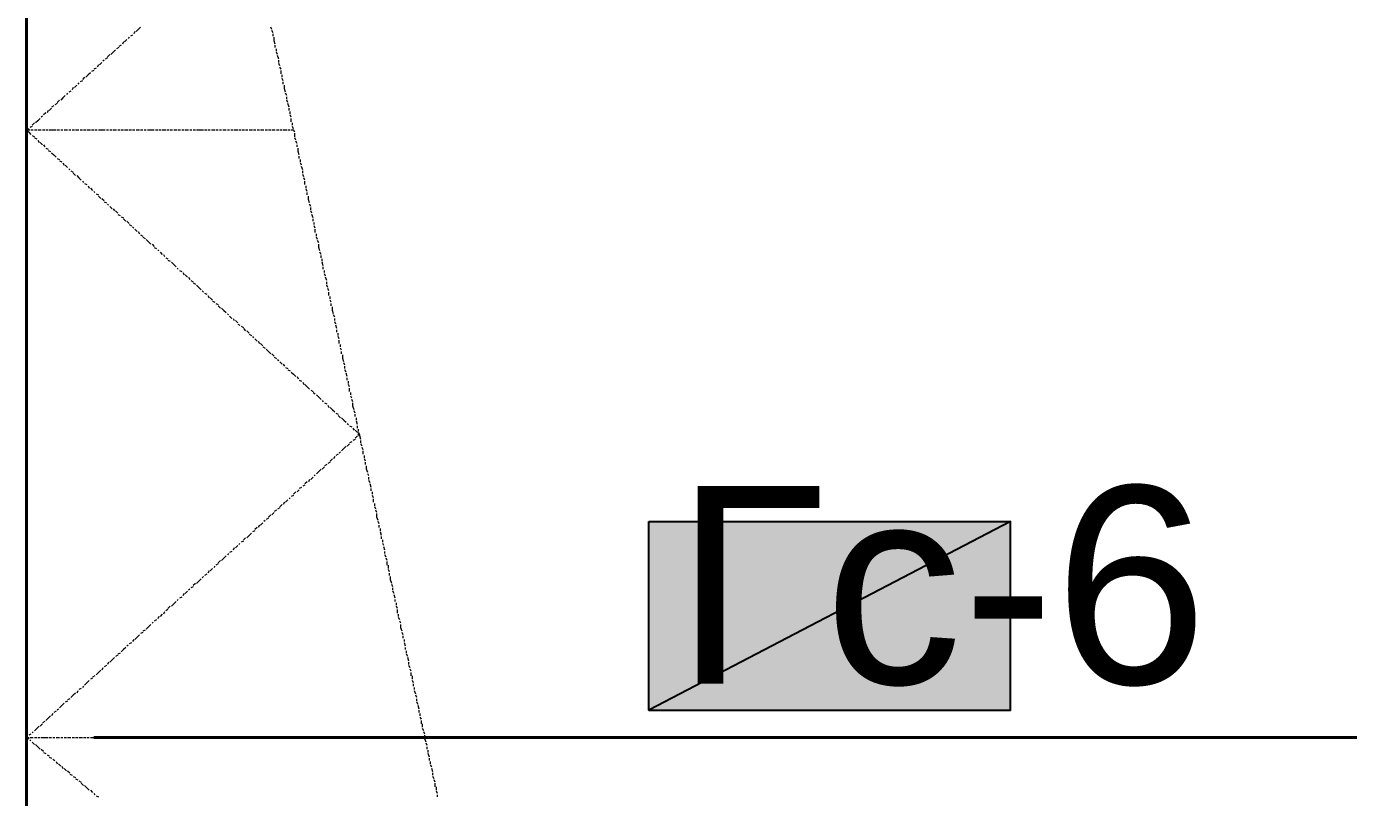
# Model space of a CAD drawing. Extents: x 0 to 604, y 0 to 420.
# Drawn here: x 79.23 to 103.74, y 239.7 to 253.99 of the extents above; entities that cross this region are included whole.
import ezdxf

# ---------------------------------------------------------------- set-up
doc = ezdxf.new("R2010")
doc.units = 0
doc.styles.add('TEYPDFCAD_TEXT', font='arial.ttf')

msp = doc.modelspace()

# ---------------------------------------------------------------- hatches: boundary and pattern name
at = {"true_color": 0xffffff}
h = msp.add_hatch(color=0, dxfattribs=at)
h.paths.add_polyline_path([(90.763, 244.814), (97.472, 244.814), (90.763, 241.321)])
h.paths.add_polyline_path([(97.472, 244.814), (90.763, 241.321), (97.472, 241.321)])

# ---------------------------------------------------------------- linework, layer by layer
at = {"lineweight": 25}
for p, q in [((79.227, 263.313), (79.227, 249.915)), ((79.227, 248.412), (79.227, 247.417)), ((79.227, 245.914), (79.227, 225.912))]:
    msp.add_line(p, q, dxfattribs=at)
at = {"color": 7, "lineweight": 40}
for p, q in [((79.227, 262.065), (79.227, 174.561)), ((107.992, 240.813), (80.476, 240.813))]:
    msp.add_line(p, q, dxfattribs=at)
at = {"color": 7, "lineweight": 5}
for p, q in [((79.227, 253.936), (79.227, 253.979)), ((81.301, 253.936), (81.259, 253.894)), ((81.343, 253.979), (81.301, 253.936)), ((83.778, 253.936), (83.756, 253.979)), ((79.227, 253.852), (79.227, 253.915)), ((79.227, 253.788), (79.227, 253.831)), ((79.227, 253.725), (79.227, 253.767)), ((79.227, 253.64), (79.227, 253.704)), ((81.026, 253.704), (81.005, 253.661)), ((81.089, 253.746), (81.047, 253.704)), ((81.132, 253.788), (81.111, 253.767)), ((81.195, 253.831), (81.153, 253.81)), ((81.238, 253.894), (81.216, 253.852)), ((83.799, 253.873), (83.778, 253.915)), ((83.799, 253.81), (83.799, 253.852)), ((83.82, 253.725), (83.82, 253.788)), ((83.841, 253.661), (83.82, 253.725)), ((79.227, 253.577), (79.227, 253.619)), ((79.227, 253.513), (79.227, 253.555)), ((79.227, 253.45), (79.227, 253.492)), ((80.772, 253.471), (80.73, 253.429)), ((80.835, 253.513), (80.793, 253.471)), ((80.878, 253.555), (80.835, 253.513)), ((80.941, 253.598), (80.899, 253.577)), ((80.984, 253.64), (80.941, 253.619)), ((83.841, 253.598), (83.841, 253.64)), ((83.862, 253.534), (83.862, 253.577)), ((83.883, 253.471), (83.862, 253.513)), ((83.905, 253.386), (83.883, 253.45)), ((79.227, 253.365), (79.227, 253.429)), ((79.227, 253.302), (79.227, 253.344)), ((79.227, 253.238), (79.227, 253.28)), ((79.227, 253.153), (79.227, 253.217)), ((80.518, 253.217), (80.476, 253.196)), ((80.56, 253.28), (80.539, 253.238)), ((80.624, 253.323), (80.581, 253.28)), ((80.666, 253.365), (80.645, 253.344)), ((80.73, 253.407), (80.687, 253.386)), ((83.905, 253.323), (83.905, 253.365)), ((83.926, 253.259), (83.905, 253.302)), ((83.947, 253.196), (83.926, 253.238)), ((79.227, 253.09), (79.227, 253.132)), ((79.227, 253.026), (79.227, 253.069)), ((79.227, 252.942), (79.227, 253.005)), ((80.264, 252.984), (80.222, 252.963)), ((80.306, 253.048), (80.264, 253.005)), ((80.37, 253.09), (80.327, 253.048)), ((80.412, 253.132), (80.37, 253.09)), ((80.476, 253.174), (80.433, 253.153)), ((83.947, 253.111), (83.947, 253.174)), ((83.968, 253.048), (83.968, 253.09)), ((83.989, 252.984), (83.968, 253.026)), ((83.989, 252.92), (83.989, 252.963)), ((79.227, 252.878), (79.227, 252.92)), ((79.227, 252.815), (79.227, 252.857)), ((79.227, 252.73), (79.227, 252.793)), ((79.227, 252.667), (79.227, 252.709)), ((79.947, 252.709), (79.904, 252.667)), ((79.989, 252.751), (79.968, 252.73)), ((80.052, 252.793), (80.01, 252.772)), ((80.095, 252.857), (80.073, 252.815)), ((80.158, 252.899), (80.116, 252.857)), ((80.2, 252.942), (80.179, 252.92)), ((84.01, 252.836), (84.01, 252.899)), ((84.032, 252.772), (84.01, 252.836)), ((84.053, 252.709), (84.032, 252.751)), ((79.227, 252.603), (79.227, 252.645)), ((79.227, 252.54), (79.227, 252.582)), ((79.227, 252.455), (79.227, 252.518)), ((79.692, 252.476), (79.65, 252.434)), ((79.735, 252.518), (79.692, 252.497)), ((79.798, 252.561), (79.756, 252.54)), ((79.841, 252.624), (79.798, 252.582)), ((79.904, 252.667), (79.862, 252.624)), ((84.053, 252.645), (84.053, 252.688)), ((84.074, 252.582), (84.053, 252.624)), ((84.095, 252.497), (84.074, 252.561)), ((84.095, 252.434), (84.095, 252.476)), ((79.227, 252.391), (79.227, 252.434)), ((79.227, 252.328), (79.227, 252.37)), ((79.227, 252.243), (79.227, 252.307)), ((79.227, 252.18), (79.227, 252.222)), ((79.438, 252.243), (79.396, 252.201)), ((79.481, 252.286), (79.438, 252.243)), ((79.523, 252.328), (79.502, 252.307)), ((79.587, 252.391), (79.544, 252.349)), ((79.629, 252.434), (79.608, 252.391)), ((84.116, 252.37), (84.116, 252.412)), ((84.137, 252.307), (84.116, 252.349)), ((84.137, 252.222), (84.137, 252.286)), ((79.227, 252.116), (79.227, 252.159)), ((79.269, 252.095), (79.227, 252.074)), ((79.227, 252.031), (79.227, 252.095)), ((79.227, 252.074), (79.29, 252.074)), ((79.227, 252.074), (79.269, 252.031)), ((79.227, 251.968), (79.227, 252.01)), ((79.269, 252.031), (79.311, 251.989)), ((79.333, 252.137), (79.29, 252.116)), ((79.311, 252.074), (79.354, 252.074)), ((79.375, 252.201), (79.333, 252.159)), ((79.375, 252.074), (79.417, 252.074)), ((79.438, 252.074), (79.502, 252.074)), ((79.523, 252.074), (79.565, 252.074)), ((79.587, 252.074), (79.629, 252.074)), ((79.65, 252.074), (79.714, 252.074)), ((79.714, 252.074), (79.777, 252.074)), ((79.798, 252.074), (79.841, 252.074)), ((79.862, 252.074), (79.904, 252.074)), ((79.925, 252.074), (79.989, 252.074)), ((80.01, 252.074), (80.052, 252.074)), ((80.073, 252.074), (80.116, 252.074)), ((80.137, 252.074), (80.2, 252.074)), ((80.222, 252.074), (80.264, 252.074)), ((80.285, 252.074), (80.327, 252.074)), ((80.349, 252.074), (80.412, 252.074)), ((80.433, 252.074), (80.476, 252.074)), ((80.497, 252.074), (80.539, 252.074)), ((80.56, 252.074), (80.624, 252.074)), ((80.624, 252.074), (80.687, 252.074)), ((80.708, 252.074), (80.751, 252.074)), ((80.772, 252.074), (80.814, 252.074)), ((80.835, 252.074), (80.899, 252.074)), ((80.92, 252.074), (80.962, 252.074)), ((80.984, 252.074), (81.026, 252.074)), ((81.047, 252.074), (81.111, 252.074)), ((81.132, 252.074), (81.174, 252.074)), ((81.195, 252.074), (81.238, 252.074)), ((81.259, 252.074), (81.322, 252.074)), ((81.343, 252.074), (81.386, 252.074)), ((81.407, 252.074), (81.449, 252.074)), ((81.47, 252.074), (81.534, 252.074)), ((81.534, 252.074), (81.597, 252.074)), ((81.619, 252.074), (81.661, 252.074)), ((81.682, 252.074), (81.724, 252.074)), ((81.746, 252.074), (81.809, 252.074)), ((81.83, 252.074), (81.873, 252.074)), ((81.894, 252.074), (81.936, 252.074)), ((81.957, 252.074), (82.021, 252.074)), ((82.042, 252.074), (82.084, 252.074)), ((82.105, 252.074), (82.148, 252.074)), ((82.169, 252.074), (82.232, 252.074)), ((82.254, 252.074), (82.296, 252.074)), ((82.317, 252.074), (82.359, 252.074)), ((82.381, 252.074), (82.444, 252.074)), ((82.444, 252.074), (82.508, 252.074)), ((82.529, 252.074), (82.571, 252.074)), ((82.592, 252.074), (82.635, 252.074)), ((82.656, 252.074), (82.719, 252.074)), ((82.74, 252.074), (82.783, 252.074)), ((82.804, 252.074), (82.846, 252.074)), ((82.867, 252.074), (82.931, 252.074)), ((82.952, 252.074), (82.994, 252.074)), ((83.016, 252.074), (83.058, 252.074)), ((83.079, 252.074), (83.143, 252.074)), ((83.164, 252.074), (83.206, 252.074)), ((83.227, 252.074), (83.27, 252.074)), ((83.291, 252.074), (83.333, 252.074)), ((83.354, 252.074), (83.418, 252.074)), ((83.439, 252.074), (83.481, 252.074)), ((83.502, 252.074), (83.545, 252.074)), ((83.566, 252.074), (83.629, 252.074)), ((83.651, 252.074), (83.693, 252.074)), ((83.714, 252.074), (83.756, 252.074)), ((83.778, 252.074), (83.841, 252.074)), ((83.862, 252.074), (83.905, 252.074)), ((83.926, 252.074), (83.968, 252.074)), ((83.989, 252.074), (84.053, 252.074)), ((84.074, 252.074), (84.116, 252.074)), ((84.137, 252.074), (84.18, 252.074)), ((84.159, 252.159), (84.159, 252.201)), ((84.18, 252.095), (84.159, 252.137)), ((84.201, 252.031), (84.18, 252.074)), ((84.201, 251.947), (84.201, 252.01)), ((79.227, 251.905), (79.227, 251.947)), ((79.227, 251.82), (79.227, 251.883)), ((79.227, 251.756), (79.227, 251.799)), ((79.227, 251.693), (79.227, 251.735)), ((79.333, 251.968), (79.375, 251.947)), ((79.375, 251.926), (79.417, 251.905)), ((79.438, 251.883), (79.46, 251.841)), ((79.481, 251.841), (79.523, 251.799)), ((79.544, 251.799), (79.565, 251.756)), ((79.587, 251.735), (79.629, 251.714)), ((84.222, 251.883), (84.201, 251.926)), ((84.243, 251.82), (84.222, 251.862)), ((84.243, 251.756), (84.243, 251.799)), ((84.264, 251.672), (84.264, 251.735)), ((79.227, 251.629), (79.227, 251.672)), ((79.227, 251.545), (79.227, 251.608)), ((79.227, 251.481), (79.227, 251.524)), ((79.629, 251.693), (79.671, 251.672)), ((79.692, 251.65), (79.735, 251.608)), ((79.735, 251.608), (79.777, 251.566)), ((79.798, 251.545), (79.841, 251.524)), ((79.841, 251.502), (79.883, 251.481)), ((84.286, 251.608), (84.264, 251.672)), ((84.286, 251.545), (84.286, 251.587)), ((84.307, 251.481), (84.307, 251.524)), ((79.227, 251.418), (79.227, 251.46)), ((79.227, 251.333), (79.227, 251.397)), ((79.227, 251.269), (79.227, 251.312)), ((79.227, 251.206), (79.227, 251.248)), ((79.904, 251.46), (79.925, 251.418)), ((79.947, 251.418), (79.989, 251.375)), ((80.01, 251.354), (80.031, 251.333)), ((80.052, 251.312), (80.095, 251.291)), ((80.095, 251.269), (80.137, 251.227)), ((84.328, 251.418), (84.307, 251.46)), ((84.349, 251.333), (84.328, 251.397)), ((84.349, 251.269), (84.349, 251.312)), ((84.37, 251.206), (84.349, 251.248)), ((79.227, 251.121), (79.227, 251.185)), ((79.227, 251.058), (79.227, 251.1)), ((79.227, 250.994), (79.227, 251.037)), ((80.158, 251.227), (80.2, 251.185)), ((80.2, 251.185), (80.243, 251.143)), ((80.264, 251.121), (80.285, 251.1)), ((80.306, 251.079), (80.349, 251.058)), ((80.37, 251.037), (80.391, 250.994)), ((80.412, 250.994), (80.454, 250.952)), ((84.391, 251.143), (84.37, 251.185)), ((84.391, 251.058), (84.391, 251.121)), ((84.413, 250.994), (84.413, 251.037)), ((79.227, 250.91), (79.227, 250.973)), ((79.227, 250.846), (79.227, 250.888)), ((79.227, 250.783), (79.227, 250.825)), ((79.227, 250.719), (79.227, 250.762)), ((80.476, 250.931), (80.497, 250.91)), ((80.518, 250.888), (80.56, 250.867)), ((80.56, 250.846), (80.603, 250.804)), ((80.624, 250.804), (80.666, 250.762)), ((84.434, 250.931), (84.413, 250.973)), ((84.434, 250.867), (84.434, 250.91)), ((84.455, 250.783), (84.455, 250.846)), ((84.476, 250.719), (84.455, 250.783)), ((79.227, 250.634), (79.227, 250.698)), ((79.227, 250.571), (79.227, 250.613)), ((79.227, 250.507), (79.227, 250.55)), ((80.666, 250.74), (80.708, 250.719)), ((80.73, 250.698), (80.751, 250.677)), ((80.772, 250.656), (80.814, 250.613)), ((80.835, 250.613), (80.857, 250.571)), ((80.878, 250.571), (80.92, 250.529)), ((80.92, 250.507), (80.962, 250.486)), ((84.497, 250.656), (84.476, 250.698)), ((84.497, 250.592), (84.497, 250.634)), ((84.518, 250.529), (84.497, 250.571)), ((84.54, 250.444), (84.518, 250.507)), ((79.227, 250.423), (79.227, 250.486)), ((79.227, 250.359), (79.227, 250.402)), ((79.227, 250.296), (79.227, 250.338)), ((79.227, 250.211), (79.227, 250.275)), ((80.984, 250.465), (81.026, 250.444)), ((81.026, 250.423), (81.068, 250.381)), ((81.089, 250.381), (81.132, 250.338)), ((81.132, 250.317), (81.174, 250.296)), ((81.195, 250.275), (81.216, 250.254)), ((84.54, 250.381), (84.54, 250.423)), ((84.561, 250.317), (84.561, 250.359)), ((84.582, 250.254), (84.561, 250.296)), ((79.227, 250.148), (79.227, 250.19)), ((79.227, 250.084), (79.227, 250.126)), ((79.227, 250), (79.227, 250.063)), ((81.238, 250.232), (81.28, 250.19)), ((81.301, 250.19), (81.322, 250.148)), ((81.343, 250.126), (81.386, 250.105)), ((81.386, 250.084), (81.428, 250.063)), ((81.449, 250.042), (81.492, 250)), ((84.582, 250.169), (84.582, 250.232)), ((84.603, 250.105), (84.603, 250.148)), ((84.624, 250.042), (84.603, 250.084)), ((84.645, 249.978), (84.624, 250.021)), ((79.227, 249.936), (79.227, 249.978)), ((79.227, 249.873), (79.227, 249.915)), ((79.227, 249.809), (79.227, 249.851)), ((79.227, 249.724), (79.227, 249.788)), ((81.492, 250), (81.534, 249.957)), ((81.555, 249.957), (81.597, 249.915)), ((81.597, 249.894), (81.64, 249.873)), ((81.661, 249.851), (81.682, 249.83)), ((81.703, 249.809), (81.746, 249.767)), ((84.645, 249.894), (84.645, 249.957)), ((84.667, 249.83), (84.645, 249.894)), ((84.688, 249.767), (84.667, 249.809)), ((79.227, 249.661), (79.227, 249.703)), ((79.227, 249.597), (79.227, 249.64)), ((79.227, 249.513), (79.227, 249.576)), ((81.767, 249.767), (81.788, 249.724)), ((81.809, 249.703), (81.851, 249.682)), ((81.851, 249.661), (81.894, 249.64)), ((81.915, 249.619), (81.957, 249.576)), ((81.957, 249.576), (82, 249.534)), ((84.688, 249.703), (84.688, 249.745)), ((84.709, 249.64), (84.709, 249.682)), ((84.73, 249.555), (84.709, 249.619)), ((84.73, 249.492), (84.73, 249.534)), ((79.227, 249.449), (79.227, 249.492)), ((79.227, 249.386), (79.227, 249.428)), ((79.227, 249.301), (79.227, 249.364)), ((79.227, 249.238), (79.227, 249.28)), ((82.021, 249.513), (82.042, 249.492)), ((82.063, 249.47), (82.105, 249.449)), ((82.127, 249.428), (82.148, 249.386)), ((82.169, 249.386), (82.211, 249.343)), ((82.232, 249.343), (82.254, 249.301)), ((82.275, 249.28), (82.317, 249.259)), ((84.751, 249.428), (84.751, 249.47)), ((84.772, 249.364), (84.751, 249.407)), ((84.794, 249.28), (84.772, 249.343)), ((79.227, 249.174), (79.227, 249.216)), ((79.227, 249.089), (79.227, 249.153)), ((79.227, 249.026), (79.227, 249.089)), ((82.317, 249.238), (82.359, 249.216)), ((82.381, 249.195), (82.423, 249.153)), ((82.423, 249.153), (82.465, 249.111)), ((82.486, 249.089), (82.508, 249.068)), ((82.529, 249.047), (82.571, 249.026)), ((84.794, 249.216), (84.794, 249.259)), ((84.815, 249.153), (84.794, 249.195)), ((84.836, 249.089), (84.815, 249.132)), ((84.836, 249.005), (84.836, 249.068)), ((79.227, 248.962), (79.227, 249.005)), ((79.227, 248.899), (79.227, 248.941)), ((79.227, 248.814), (79.227, 248.878)), ((79.227, 248.751), (79.227, 248.793)), ((82.592, 249.005), (82.613, 248.962)), ((82.635, 248.962), (82.677, 248.92)), ((82.677, 248.899), (82.719, 248.878)), ((82.74, 248.857), (82.783, 248.835)), ((82.783, 248.814), (82.825, 248.772)), ((84.857, 248.941), (84.857, 248.983)), ((84.878, 248.878), (84.857, 248.92)), ((84.878, 248.814), (84.878, 248.857)), ((84.899, 248.729), (84.899, 248.793)), ((79.227, 248.687), (79.227, 248.729)), ((79.227, 248.602), (79.227, 248.666)), ((79.227, 248.539), (79.227, 248.581)), ((82.846, 248.772), (82.889, 248.729)), ((82.889, 248.729), (82.931, 248.687)), ((82.952, 248.666), (82.973, 248.645)), ((82.994, 248.624), (83.037, 248.581)), ((83.058, 248.581), (83.079, 248.539)), ((84.921, 248.666), (84.899, 248.729)), ((84.942, 248.602), (84.921, 248.645)), ((84.942, 248.539), (84.942, 248.581)), ((79.227, 248.476), (79.227, 248.518)), ((79.227, 248.391), (79.227, 248.454)), ((79.227, 248.327), (79.227, 248.37)), ((79.227, 248.264), (79.227, 248.306)), ((83.1, 248.539), (83.143, 248.497)), ((83.143, 248.476), (83.185, 248.454)), ((83.206, 248.433), (83.248, 248.412)), ((83.248, 248.391), (83.291, 248.349)), ((83.312, 248.349), (83.354, 248.306)), ((84.963, 248.476), (84.942, 248.518)), ((84.984, 248.391), (84.963, 248.454)), ((84.984, 248.327), (84.984, 248.37)), ((85.005, 248.264), (85.005, 248.306)), ((79.227, 248.179), (79.227, 248.243)), ((79.227, 248.116), (79.227, 248.179)), ((79.227, 248.052), (79.227, 248.095)), ((83.354, 248.285), (83.397, 248.264)), ((83.418, 248.243), (83.439, 248.221)), ((83.46, 248.2), (83.502, 248.158)), ((83.524, 248.158), (83.545, 248.116)), ((83.566, 248.116), (83.608, 248.073)), ((83.608, 248.052), (83.651, 248.031)), ((85.026, 248.2), (85.005, 248.243)), ((85.026, 248.116), (85.026, 248.179)), ((85.048, 248.052), (85.048, 248.095)), ((79.227, 247.989), (79.227, 248.031)), ((79.227, 247.904), (79.227, 247.968)), ((79.227, 247.84), (79.227, 247.883)), ((79.227, 247.777), (79.227, 247.819)), ((83.672, 248.01), (83.714, 247.968)), ((83.714, 247.968), (83.756, 247.925)), ((83.778, 247.925), (83.82, 247.883)), ((83.82, 247.862), (83.862, 247.84)), ((83.883, 247.819), (83.905, 247.798)), ((85.069, 247.989), (85.048, 248.031)), ((85.069, 247.925), (85.069, 247.968)), ((85.09, 247.84), (85.09, 247.904)), ((85.111, 247.777), (85.09, 247.84)), ((79.227, 247.692), (79.227, 247.756)), ((79.227, 247.629), (79.227, 247.671)), ((79.227, 247.565), (79.227, 247.608)), ((83.926, 247.777), (83.968, 247.735)), ((83.989, 247.735), (84.01, 247.692)), ((84.032, 247.671), (84.074, 247.65)), ((84.074, 247.629), (84.116, 247.608)), ((84.137, 247.586), (84.18, 247.544)), ((85.132, 247.714), (85.111, 247.756)), ((85.132, 247.65), (85.132, 247.692)), ((85.153, 247.586), (85.132, 247.629)), ((85.175, 247.502), (85.153, 247.565)), ((79.227, 247.481), (79.227, 247.544)), ((79.227, 247.417), (79.227, 247.459)), ((79.227, 247.354), (79.227, 247.396)), ((79.227, 247.269), (79.227, 247.333)), ((84.18, 247.544), (84.222, 247.502)), ((84.243, 247.502), (84.264, 247.459)), ((84.286, 247.438), (84.328, 247.417)), ((84.349, 247.396), (84.37, 247.354)), ((84.391, 247.354), (84.434, 247.311)), ((85.175, 247.438), (85.175, 247.481)), ((85.196, 247.375), (85.196, 247.417)), ((85.217, 247.311), (85.196, 247.354)), ((79.227, 247.206), (79.227, 247.269)), ((79.227, 247.142), (79.227, 247.184)), ((79.227, 247.078), (79.227, 247.121)), ((84.434, 247.311), (84.476, 247.269)), ((84.497, 247.248), (84.54, 247.227)), ((84.54, 247.206), (84.582, 247.184)), ((84.603, 247.163), (84.645, 247.121)), ((84.645, 247.121), (84.688, 247.078)), ((85.217, 247.227), (85.217, 247.29)), ((85.238, 247.163), (85.238, 247.206)), ((85.259, 247.1), (85.238, 247.142)), ((85.28, 247.036), (85.259, 247.078)), ((79.227, 246.994), (79.227, 247.057)), ((79.227, 246.93), (79.227, 246.973)), ((79.227, 246.867), (79.227, 246.909)), ((79.227, 246.782), (79.227, 246.846)), ((84.709, 247.057), (84.73, 247.036)), ((84.751, 247.015), (84.794, 246.994)), ((84.815, 246.973), (84.836, 246.93)), ((84.857, 246.93), (84.899, 246.888)), ((84.899, 246.888), (84.942, 246.846)), ((85.28, 246.952), (85.28, 247.015)), ((85.302, 246.888), (85.28, 246.952)), ((85.323, 246.825), (85.302, 246.867)), ((79.227, 246.719), (79.227, 246.761)), ((79.227, 246.655), (79.227, 246.697)), ((79.227, 246.571), (79.227, 246.634)), ((84.963, 246.825), (85.005, 246.803)), ((85.005, 246.782), (85.048, 246.74)), ((85.069, 246.74), (85.111, 246.697)), ((85.111, 246.697), (85.153, 246.655)), ((85.175, 246.634), (85.196, 246.613)), ((85.217, 246.592), (85.259, 246.571)), ((85.323, 246.761), (85.323, 246.803)), ((85.344, 246.697), (85.344, 246.74)), ((85.365, 246.613), (85.344, 246.676)), ((85.365, 246.549), (85.365, 246.592)), ((79.227, 246.507), (79.227, 246.549)), ((79.227, 246.443), (79.227, 246.486)), ((79.227, 246.359), (79.227, 246.422)), ((79.227, 246.295), (79.227, 246.359)), ((85.28, 246.549), (85.302, 246.507)), ((85.323, 246.338), (85.28, 246.316)), ((85.323, 246.507), (85.365, 246.465)), ((85.365, 246.401), (85.323, 246.359)), ((85.365, 246.443), (85.407, 246.422)), ((85.386, 246.486), (85.386, 246.528)), ((85.407, 246.422), (85.386, 246.465)), ((85.407, 246.422), (85.386, 246.401)), ((85.429, 246.338), (85.407, 246.401)), ((79.227, 246.232), (79.227, 246.274)), ((79.227, 246.168), (79.227, 246.211)), ((79.227, 246.084), (79.227, 246.147)), ((85.048, 246.105), (85.026, 246.084)), ((85.111, 246.168), (85.069, 246.126)), ((85.153, 246.211), (85.111, 246.168)), ((85.217, 246.253), (85.175, 246.211)), ((85.259, 246.295), (85.217, 246.274)), ((85.429, 246.274), (85.429, 246.316)), ((85.45, 246.211), (85.429, 246.253)), ((85.471, 246.147), (85.45, 246.19)), ((85.471, 246.062), (85.471, 246.126)), ((79.227, 246.02), (79.227, 246.062)), ((79.227, 245.957), (79.227, 245.999)), ((79.227, 245.872), (79.227, 245.935)), ((79.227, 245.809), (79.227, 245.851)), ((84.794, 245.872), (84.751, 245.851)), ((84.857, 245.914), (84.815, 245.893)), ((84.899, 245.978), (84.857, 245.935)), ((84.942, 246.02), (84.921, 245.978)), ((85.005, 246.062), (84.963, 246.041)), ((85.492, 245.999), (85.492, 246.041)), ((85.513, 245.935), (85.492, 245.978)), ((85.513, 245.872), (85.513, 245.914)), ((85.534, 245.787), (85.534, 245.851)), ((79.227, 245.745), (79.227, 245.787)), ((79.227, 245.66), (79.227, 245.724)), ((79.227, 245.597), (79.227, 245.639)), ((84.54, 245.639), (84.497, 245.597)), ((84.582, 245.681), (84.561, 245.66)), ((84.645, 245.745), (84.603, 245.703)), ((84.688, 245.787), (84.645, 245.745)), ((84.751, 245.83), (84.709, 245.787)), ((85.556, 245.724), (85.534, 245.787)), ((85.577, 245.66), (85.556, 245.703)), ((85.577, 245.597), (85.577, 245.639)), ((79.227, 245.533), (79.227, 245.576)), ((79.227, 245.449), (79.227, 245.512)), ((79.227, 245.385), (79.227, 245.449)), ((79.227, 245.322), (79.227, 245.364)), ((84.222, 245.364), (84.18, 245.322)), ((84.286, 245.406), (84.243, 245.364)), ((84.328, 245.449), (84.286, 245.428)), ((84.391, 245.491), (84.349, 245.47)), ((84.434, 245.554), (84.391, 245.512)), ((84.476, 245.597), (84.455, 245.554)), ((85.598, 245.533), (85.577, 245.576)), ((85.619, 245.449), (85.598, 245.512)), ((85.619, 245.385), (85.619, 245.428)), ((85.64, 245.322), (85.64, 245.364)), ((79.227, 245.258), (79.227, 245.3)), ((79.227, 245.173), (79.227, 245.237)), ((79.227, 245.11), (79.227, 245.152)), ((83.968, 245.131), (83.926, 245.089)), ((84.01, 245.173), (83.989, 245.131)), ((84.074, 245.216), (84.032, 245.173)), ((84.116, 245.258), (84.095, 245.237)), ((84.18, 245.3), (84.137, 245.279)), ((85.661, 245.258), (85.64, 245.3)), ((85.661, 245.173), (85.661, 245.237)), ((85.683, 245.11), (85.683, 245.152)), ((79.227, 245.047), (79.227, 245.089)), ((79.227, 244.962), (79.227, 245.025)), ((79.227, 244.898), (79.227, 244.941)), ((79.227, 244.835), (79.227, 244.877)), ((83.714, 244.877), (83.672, 244.856)), ((83.756, 244.941), (83.714, 244.898)), ((83.82, 244.983), (83.778, 244.941)), ((83.862, 245.025), (83.82, 245.004)), ((83.926, 245.068), (83.883, 245.047)), ((85.704, 245.047), (85.683, 245.089)), ((85.725, 244.983), (85.704, 245.025)), ((85.725, 244.898), (85.725, 244.962)), ((85.746, 244.835), (85.725, 244.898)), ((79.227, 244.75), (79.227, 244.814)), ((79.227, 244.687), (79.227, 244.729)), ((79.227, 244.623), (79.227, 244.666)), ((83.46, 244.644), (83.418, 244.623)), ((83.502, 244.708), (83.46, 244.666)), ((83.545, 244.75), (83.524, 244.708)), ((83.608, 244.792), (83.566, 244.75)), ((83.651, 244.835), (83.629, 244.814)), ((85.767, 244.771), (85.746, 244.814)), ((85.767, 244.708), (85.767, 244.75)), ((85.788, 244.644), (85.788, 244.687)), ((85.81, 244.56), (85.788, 244.623)), ((79.227, 244.538), (79.227, 244.602)), ((79.227, 244.475), (79.227, 244.538)), ((79.227, 244.411), (79.227, 244.454)), ((79.227, 244.348), (79.227, 244.39)), ((83.185, 244.411), (83.164, 244.39)), ((83.248, 244.454), (83.206, 244.433)), ((83.291, 244.517), (83.248, 244.475)), ((83.354, 244.56), (83.312, 244.517)), ((83.397, 244.602), (83.354, 244.56)), ((85.81, 244.496), (85.81, 244.538)), ((85.831, 244.433), (85.831, 244.475)), ((85.852, 244.369), (85.831, 244.411)), ((79.227, 244.263), (79.227, 244.327)), ((79.227, 244.2), (79.227, 244.242)), ((79.227, 244.136), (79.227, 244.179)), ((82.889, 244.136), (82.846, 244.094)), ((82.931, 244.179), (82.889, 244.136)), ((82.973, 244.221), (82.952, 244.2)), ((83.037, 244.263), (82.994, 244.242)), ((83.079, 244.327), (83.058, 244.285)), ((83.143, 244.369), (83.1, 244.327)), ((85.873, 244.285), (85.852, 244.348)), ((85.873, 244.221), (85.873, 244.263)), ((85.894, 244.157), (85.873, 244.2)), ((85.915, 244.094), (85.894, 244.136)), ((79.227, 244.052), (79.227, 244.115)), ((79.227, 243.988), (79.227, 244.03)), ((79.227, 243.925), (79.227, 243.967)), ((79.227, 243.84), (79.227, 243.904)), ((82.613, 243.904), (82.592, 243.861)), ((82.677, 243.946), (82.635, 243.904)), ((82.719, 243.988), (82.698, 243.967)), ((82.783, 244.03), (82.74, 244.009)), ((82.825, 244.094), (82.783, 244.052)), ((85.915, 244.009), (85.915, 244.073)), ((85.937, 243.946), (85.937, 244.009)), ((85.958, 243.882), (85.937, 243.925)), ((79.227, 243.776), (79.227, 243.819)), ((79.227, 243.713), (79.227, 243.755)), ((79.227, 243.628), (79.227, 243.692)), ((82.359, 243.671), (82.317, 243.628)), ((82.423, 243.713), (82.381, 243.671)), ((82.465, 243.755), (82.423, 243.713)), ((82.508, 243.798), (82.486, 243.776)), ((82.571, 243.84), (82.529, 243.819)), ((85.958, 243.819), (85.958, 243.861)), ((85.979, 243.734), (85.979, 243.798)), ((86, 243.671), (85.979, 243.734)), ((86.021, 243.607), (86, 243.649)), ((79.227, 243.565), (79.227, 243.628)), ((79.227, 243.501), (79.227, 243.544)), ((79.227, 243.438), (79.227, 243.48)), ((79.227, 243.353), (79.227, 243.417)), ((82.105, 243.417), (82.063, 243.395)), ((82.148, 243.48), (82.127, 243.438)), ((82.211, 243.523), (82.169, 243.48)), ((82.254, 243.565), (82.232, 243.544)), ((82.317, 243.607), (82.275, 243.586)), ((86.021, 243.544), (86.021, 243.586)), ((86.042, 243.48), (86.021, 243.523)), ((86.064, 243.395), (86.042, 243.459)), ((79.227, 243.29), (79.227, 243.332)), ((79.227, 243.226), (79.227, 243.268)), ((79.227, 243.142), (79.227, 243.205)), ((81.851, 243.184), (81.809, 243.163)), ((81.894, 243.247), (81.851, 243.205)), ((81.957, 243.29), (81.915, 243.247)), ((82, 243.332), (81.957, 243.29)), ((82.042, 243.374), (82.021, 243.353)), ((86.064, 243.332), (86.064, 243.374)), ((86.085, 243.268), (86.085, 243.311)), ((86.106, 243.205), (86.085, 243.247)), ((86.106, 243.12), (86.106, 243.184)), ((79.227, 243.078), (79.227, 243.12)), ((79.227, 243.014), (79.227, 243.057)), ((79.227, 242.93), (79.227, 242.993)), ((79.227, 242.866), (79.227, 242.909)), ((81.534, 242.909), (81.492, 242.866)), ((81.576, 242.951), (81.555, 242.93)), ((81.64, 242.993), (81.597, 242.972)), ((81.682, 243.057), (81.661, 243.014)), ((81.746, 243.099), (81.703, 243.057)), ((81.788, 243.142), (81.767, 243.099)), ((86.127, 243.057), (86.127, 243.099)), ((86.148, 242.993), (86.127, 243.036)), ((86.169, 242.93), (86.148, 242.972)), ((86.169, 242.845), (86.169, 242.909)), ((79.227, 242.803), (79.227, 242.845)), ((79.227, 242.718), (79.227, 242.782)), ((79.227, 242.655), (79.227, 242.718)), ((81.28, 242.676), (81.238, 242.633)), ((81.322, 242.718), (81.28, 242.676)), ((81.386, 242.761), (81.343, 242.739)), ((81.428, 242.803), (81.386, 242.782)), ((81.492, 242.866), (81.449, 242.824)), ((86.191, 242.782), (86.169, 242.845)), ((86.212, 242.718), (86.191, 242.761)), ((86.212, 242.655), (86.212, 242.697)), ((79.227, 242.591), (79.227, 242.633)), ((79.227, 242.528), (79.227, 242.57)), ((79.227, 242.443), (79.227, 242.506)), ((79.227, 242.38), (79.227, 242.422)), ((81.026, 242.443), (80.984, 242.401)), ((81.068, 242.485), (81.026, 242.443)), ((81.111, 242.528), (81.089, 242.506)), ((81.174, 242.57), (81.132, 242.549)), ((81.216, 242.633), (81.195, 242.591)), ((86.233, 242.591), (86.233, 242.633)), ((86.254, 242.506), (86.233, 242.57)), ((86.254, 242.443), (86.254, 242.485)), ((86.275, 242.38), (86.275, 242.422)), ((79.227, 242.316), (79.227, 242.358)), ((79.227, 242.231), (79.227, 242.295)), ((79.227, 242.168), (79.227, 242.21)), ((80.751, 242.21), (80.73, 242.168)), ((80.814, 242.252), (80.772, 242.21)), ((80.857, 242.295), (80.814, 242.252)), ((80.92, 242.337), (80.878, 242.316)), ((80.962, 242.38), (80.92, 242.358)), ((86.296, 242.316), (86.275, 242.358)), ((86.318, 242.231), (86.296, 242.295)), ((86.318, 242.168), (86.318, 242.21)), ((79.227, 242.104), (79.227, 242.147)), ((79.227, 242.02), (79.227, 242.083)), ((79.227, 241.956), (79.227, 241.999)), ((79.227, 241.893), (79.227, 241.935)), ((80.497, 241.956), (80.454, 241.935)), ((80.56, 242.02), (80.518, 241.977)), ((80.603, 242.062), (80.56, 242.02)), ((80.645, 242.104), (80.624, 242.062)), ((80.708, 242.147), (80.666, 242.125)), ((86.339, 242.104), (86.318, 242.147)), ((86.36, 242.041), (86.339, 242.083)), ((86.36, 241.956), (86.36, 242.02)), ((86.381, 241.893), (86.381, 241.956)), ((79.227, 241.808), (79.227, 241.871)), ((79.227, 241.744), (79.227, 241.808)), ((79.227, 241.681), (79.227, 241.723)), ((80.179, 241.681), (80.158, 241.639)), ((80.243, 241.723), (80.2, 241.702)), ((80.285, 241.766), (80.264, 241.744)), ((80.349, 241.829), (80.306, 241.787)), ((80.391, 241.871), (80.349, 241.829)), ((80.454, 241.914), (80.412, 241.893)), ((86.402, 241.829), (86.381, 241.871)), ((86.402, 241.766), (86.402, 241.808)), ((86.423, 241.702), (86.423, 241.744)), ((86.445, 241.618), (86.423, 241.681)), ((79.227, 241.618), (79.227, 241.66)), ((79.227, 241.533), (79.227, 241.596)), ((79.227, 241.469), (79.227, 241.512)), ((79.227, 241.406), (79.227, 241.448)), ((79.925, 241.448), (79.883, 241.406)), ((79.989, 241.49), (79.947, 241.469)), ((80.031, 241.533), (79.989, 241.512)), ((80.095, 241.596), (80.052, 241.554)), ((80.137, 241.639), (80.095, 241.596)), ((86.466, 241.554), (86.445, 241.596)), ((86.466, 241.49), (86.466, 241.533)), ((86.487, 241.427), (86.466, 241.469)), ((79.227, 241.321), (79.227, 241.385)), ((79.227, 241.258), (79.227, 241.3)), ((79.227, 241.194), (79.227, 241.236)), ((79.671, 241.215), (79.629, 241.173)), ((79.714, 241.258), (79.692, 241.215)), ((79.777, 241.3), (79.735, 241.279)), ((79.819, 241.342), (79.798, 241.321)), ((79.883, 241.406), (79.841, 241.363)), ((86.508, 241.342), (86.487, 241.406)), ((86.508, 241.279), (86.508, 241.321)), ((86.529, 241.215), (86.529, 241.258)), ((86.55, 241.152), (86.529, 241.194)), ((79.227, 241.109), (79.227, 241.173)), ((79.227, 241.046), (79.227, 241.088)), ((79.227, 240.982), (79.227, 241.025)), ((79.227, 240.898), (79.227, 240.961)), ((79.417, 240.982), (79.375, 240.94)), ((79.46, 241.025), (79.417, 240.982)), ((79.523, 241.067), (79.481, 241.025)), ((79.565, 241.109), (79.523, 241.088)), ((79.629, 241.173), (79.587, 241.131)), ((86.55, 241.067), (86.55, 241.131)), ((86.572, 241.004), (86.572, 241.067)), ((86.593, 240.94), (86.572, 240.982)), ((79.227, 240.834), (79.227, 240.898)), ((79.248, 240.834), (79.227, 240.813)), ((79.227, 240.813), (79.269, 240.813)), ((79.227, 240.813), (79.269, 240.792)), ((79.227, 240.771), (79.227, 240.813)), ((79.227, 240.707), (79.227, 240.75)), ((79.311, 240.877), (79.269, 240.856)), ((79.29, 240.813), (79.354, 240.813)), ((79.29, 240.771), (79.311, 240.75)), ((79.354, 240.919), (79.333, 240.898)), ((79.333, 240.728), (79.375, 240.686)), ((79.375, 240.813), (79.417, 240.813)), ((79.438, 240.813), (79.481, 240.813)), ((79.502, 240.813), (79.565, 240.813)), ((79.565, 240.813), (79.629, 240.813)), ((79.65, 240.813), (79.692, 240.813)), ((79.714, 240.813), (79.756, 240.813)), ((79.777, 240.813), (79.841, 240.813)), ((79.862, 240.813), (79.904, 240.813)), ((79.925, 240.813), (79.968, 240.813)), ((79.989, 240.813), (80.052, 240.813)), ((80.073, 240.813), (80.116, 240.813)), ((80.137, 240.813), (80.179, 240.813)), ((80.2, 240.813), (80.264, 240.813)), ((80.285, 240.813), (80.327, 240.813)), ((80.349, 240.813), (80.391, 240.813)), ((80.412, 240.813), (80.476, 240.813)), ((80.476, 240.813), (80.539, 240.813)), ((80.56, 240.813), (80.603, 240.813)), ((80.624, 240.813), (80.666, 240.813)), ((80.687, 240.813), (80.751, 240.813)), ((80.772, 240.813), (80.814, 240.813)), ((80.835, 240.813), (80.878, 240.813)), ((80.899, 240.813), (80.962, 240.813)), ((80.984, 240.813), (81.026, 240.813)), ((81.047, 240.813), (81.089, 240.813)), ((81.111, 240.813), (81.174, 240.813)), ((81.195, 240.813), (81.238, 240.813)), ((81.259, 240.813), (81.301, 240.813)), ((81.322, 240.813), (81.386, 240.813)), ((81.386, 240.813), (81.449, 240.813)), ((81.47, 240.813), (81.513, 240.813)), ((81.534, 240.813), (81.576, 240.813)), ((81.597, 240.813), (81.661, 240.813)), ((81.682, 240.813), (81.724, 240.813)), ((81.746, 240.813), (81.788, 240.813)), ((81.809, 240.813), (81.873, 240.813)), ((81.894, 240.813), (81.936, 240.813)), ((81.957, 240.813), (82, 240.813)), ((82.021, 240.813), (82.084, 240.813)), ((82.105, 240.813), (82.148, 240.813)), ((82.169, 240.813), (82.211, 240.813)), ((82.232, 240.813), (82.296, 240.813)), ((82.296, 240.813), (82.359, 240.813)), ((82.381, 240.813), (82.423, 240.813)), ((82.444, 240.813), (82.486, 240.813)), ((82.508, 240.813), (82.571, 240.813)), ((82.592, 240.813), (82.635, 240.813)), ((82.656, 240.813), (82.698, 240.813)), ((82.719, 240.813), (82.783, 240.813)), ((82.804, 240.813), (82.846, 240.813)), ((82.867, 240.813), (82.91, 240.813)), ((82.931, 240.813), (82.994, 240.813)), ((83.016, 240.813), (83.058, 240.813)), ((83.079, 240.813), (83.121, 240.813)), ((83.143, 240.813), (83.206, 240.813)), ((83.206, 240.813), (83.27, 240.813)), ((83.291, 240.813), (83.333, 240.813)), ((83.354, 240.813), (83.397, 240.813)), ((83.418, 240.813), (83.481, 240.813)), ((83.502, 240.813), (83.545, 240.813)), ((83.566, 240.813), (83.608, 240.813)), ((83.629, 240.813), (83.693, 240.813)), ((83.714, 240.813), (83.756, 240.813)), ((83.778, 240.813), (83.82, 240.813)), ((83.841, 240.813), (83.905, 240.813)), ((83.926, 240.813), (83.968, 240.813)), ((83.989, 240.813), (84.032, 240.813)), ((84.053, 240.813), (84.095, 240.813)), ((84.116, 240.813), (84.18, 240.813)), ((84.201, 240.813), (84.243, 240.813)), ((84.264, 240.813), (84.307, 240.813)), ((84.328, 240.813), (84.391, 240.813)), ((84.413, 240.813), (84.455, 240.813)), ((84.476, 240.813), (84.518, 240.813)), ((84.54, 240.813), (84.603, 240.813)), ((84.624, 240.813), (84.667, 240.813)), ((84.688, 240.813), (84.73, 240.813)), ((84.751, 240.813), (84.815, 240.813)), ((84.836, 240.813), (84.878, 240.813)), ((84.899, 240.813), (84.942, 240.813)), ((84.963, 240.813), (85.005, 240.813)), ((85.026, 240.813), (85.09, 240.813)), ((85.111, 240.813), (85.153, 240.813)), ((85.175, 240.813), (85.217, 240.813)), ((85.238, 240.813), (85.302, 240.813)), ((85.323, 240.813), (85.365, 240.813)), ((85.386, 240.813), (85.429, 240.813)), ((85.45, 240.813), (85.513, 240.813)), ((85.534, 240.813), (85.577, 240.813)), ((85.598, 240.813), (85.64, 240.813)), ((85.661, 240.813), (85.725, 240.813)), ((85.746, 240.813), (85.788, 240.813)), ((85.81, 240.813), (85.852, 240.813)), ((85.873, 240.813), (85.915, 240.813)), ((85.937, 240.813), (86, 240.813)), ((86.021, 240.813), (86.064, 240.813)), ((86.085, 240.813), (86.127, 240.813)), ((86.148, 240.813), (86.212, 240.813)), ((86.233, 240.813), (86.275, 240.813)), ((86.296, 240.813), (86.339, 240.813)), ((86.36, 240.813), (86.423, 240.813)), ((86.445, 240.813), (86.487, 240.813)), ((86.508, 240.813), (86.55, 240.813)), ((86.572, 240.813), (86.614, 240.813)), ((86.614, 240.877), (86.593, 240.919)), ((86.614, 240.792), (86.614, 240.856)), ((86.635, 240.728), (86.614, 240.792)), ((86.656, 240.665), (86.635, 240.707)), ((79.227, 240.623), (79.227, 240.686)), ((79.227, 240.559), (79.227, 240.601)), ((79.227, 240.496), (79.227, 240.538)), ((79.227, 240.411), (79.227, 240.475)), ((79.396, 240.686), (79.438, 240.644)), ((79.438, 240.644), (79.481, 240.601)), ((79.502, 240.601), (79.544, 240.559)), ((79.544, 240.538), (79.587, 240.517)), ((79.608, 240.496), (79.65, 240.475)), ((79.65, 240.453), (79.692, 240.432)), ((86.656, 240.601), (86.656, 240.644)), ((86.677, 240.538), (86.677, 240.58)), ((86.699, 240.453), (86.677, 240.517)), ((79.227, 240.347), (79.227, 240.39)), ((79.227, 240.284), (79.227, 240.326)), ((79.227, 240.199), (79.227, 240.263)), ((79.714, 240.411), (79.756, 240.39)), ((79.777, 240.369), (79.798, 240.326)), ((79.819, 240.326), (79.862, 240.284)), ((79.883, 240.284), (79.904, 240.242)), ((79.925, 240.242), (79.968, 240.199)), ((86.699, 240.39), (86.699, 240.432)), ((86.72, 240.326), (86.72, 240.369)), ((86.741, 240.263), (86.72, 240.305)), ((86.762, 240.178), (86.741, 240.242)), ((79.227, 240.136), (79.227, 240.178)), ((79.227, 240.072), (79.227, 240.115)), ((79.227, 239.988), (79.227, 240.051)), ((79.227, 239.924), (79.227, 239.988)), ((79.989, 240.199), (80.031, 240.157)), ((80.031, 240.136), (80.073, 240.115)), ((80.095, 240.093), (80.137, 240.072)), ((80.137, 240.051), (80.179, 240.03)), ((80.2, 240.009), (80.243, 239.988)), ((80.243, 239.966), (80.285, 239.924)), ((86.762, 240.115), (86.762, 240.157)), ((86.783, 240.051), (86.762, 240.093)), ((86.804, 239.988), (86.783, 240.03)), ((86.804, 239.903), (86.804, 239.966)), ((79.227, 239.861), (79.227, 239.903)), ((79.227, 239.797), (79.227, 239.839)), ((79.227, 239.713), (79.227, 239.776)), ((80.306, 239.924), (80.349, 239.882)), ((80.349, 239.882), (80.391, 239.839)), ((80.412, 239.839), (80.454, 239.797)), ((80.476, 239.776), (80.497, 239.755)), ((80.518, 239.734), (80.56, 239.713)), ((86.826, 239.839), (86.826, 239.903)), ((86.847, 239.776), (86.826, 239.818)), ((86.847, 239.713), (86.847, 239.755))]:
    msp.add_line(p, q, dxfattribs=at)
at = {"color": 0, "lineweight": 0, "true_color": 0xffffff}
msp.add_line((90.763, 241.321), (97.472, 241.321), dxfattribs=at)
at = {"color": 0, "true_color": 0xffffff}
for points in [[(90.763, 244.814), (97.472, 244.814), (90.763, 241.321)], [(97.472, 244.814), (90.763, 241.321), (97.472, 241.321)]]:
    msp.add_lwpolyline(points, close=True, dxfattribs=at)

# ---------------------------------------------------------------- texts
at = {"color": 7, "style": 'TEYPDFCAD_TEXT'}
msp.add_text('Гс-6', height=3.6618, dxfattribs=at).set_placement((91.249, 241.808))

doc.saveas('drawing.dxf')
